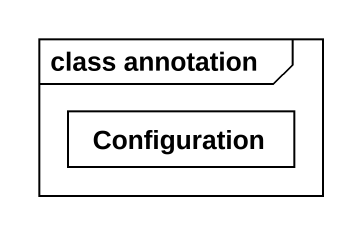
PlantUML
@startuml
mainframe class annotation
hide circle
hide empty members
class Configuration
@enduml
